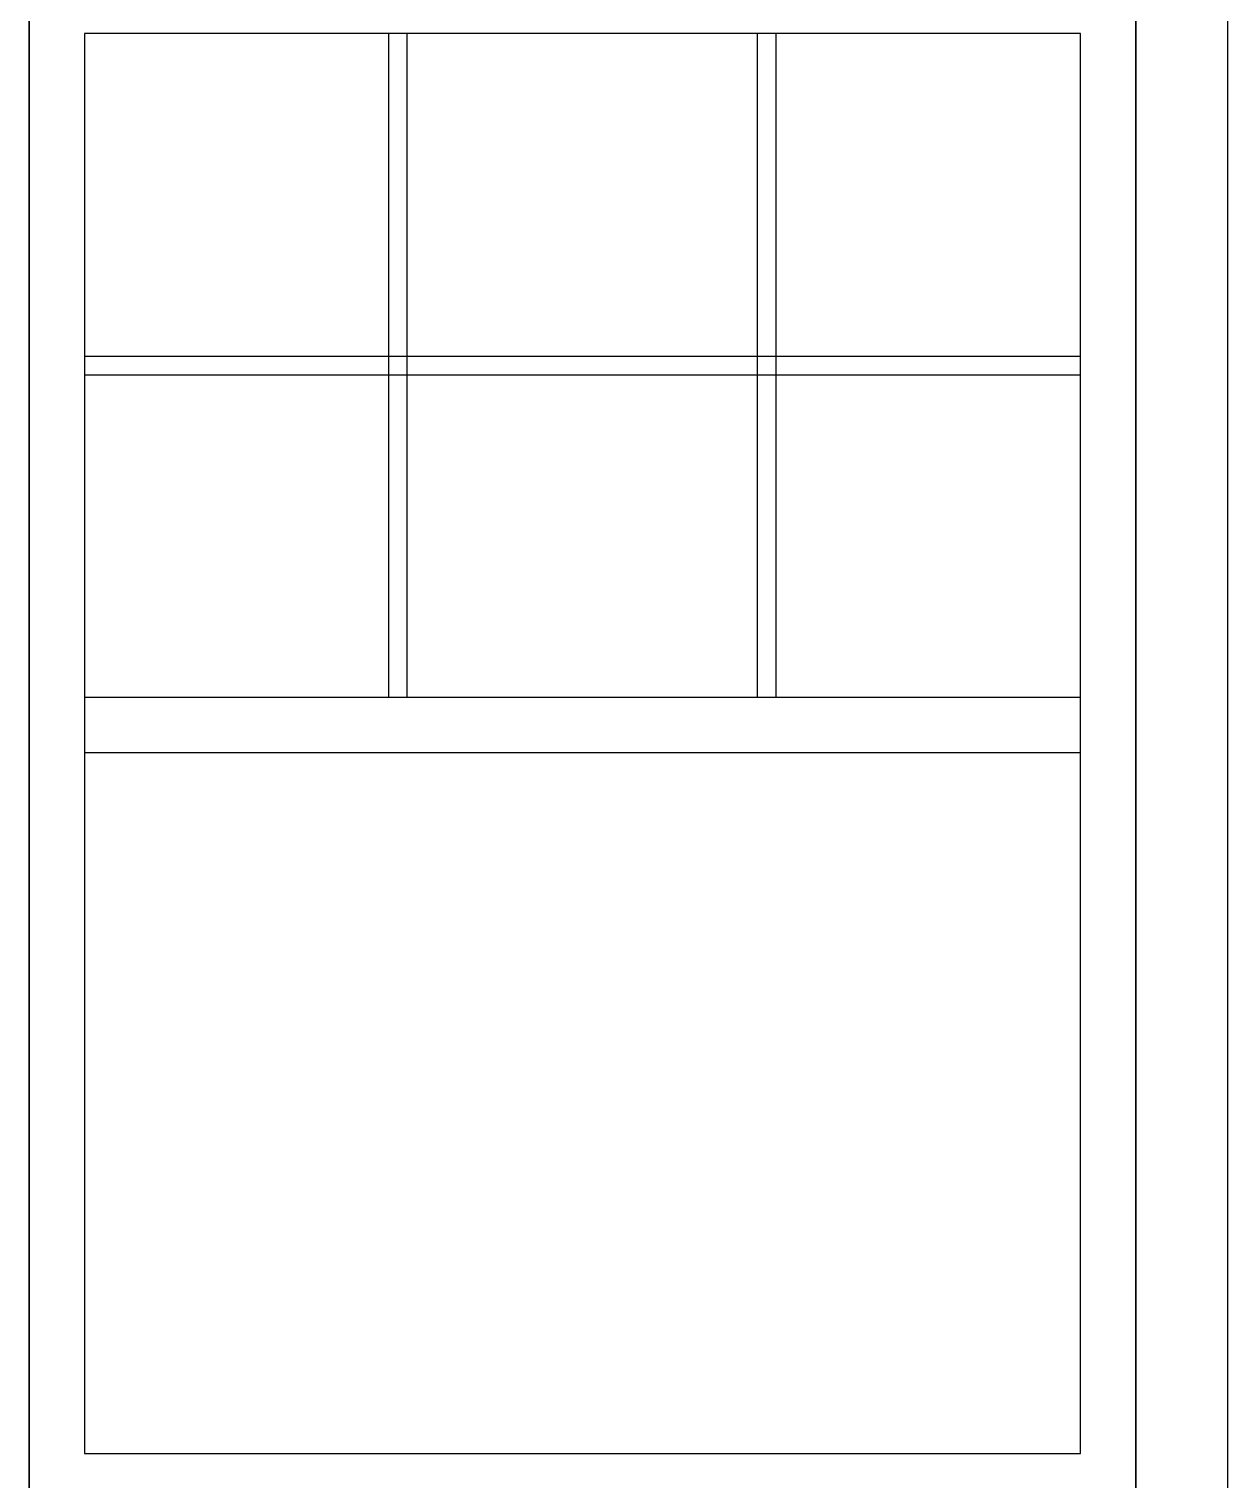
# Model space of a CAD drawing. Extents: x -12289450 to -10763036, y -7834513 to -6150123.
# Drawn here: x -11256916 to -11256188, y -7660627 to -7659746 of the extents above; entities that cross this region are included whole.
import ezdxf

# ---------------------------------------------------------------- set-up
doc = ezdxf.new("R2010")
doc.units = 0
doc.header["$LTSCALE"] = 25
doc.layers.add('RAZMER', color=7, linetype='Continuous', lineweight=9)
doc.layers.add('Двери демонтаж', color=15, linetype='Continuous', lineweight=9)

msp = doc.modelspace()

# ---------------------------------------------------------------- linework, layer by layer
at = {"layer": 'RAZMER', "lineweight": 25, "ltscale": 4}
for p, q in [((-11256244.26921578, -7661361.42521551), (-11256244.26921578, -7658639.828890073)), ((-11256188.26921578, -7661361.42521551), (-11256188.26921578, -7658639.828890073))]:
    msp.add_line(p, q, dxfattribs=at)
msp.add_lwpolyline([(-11256916.26921578, -7659636.62888934), (-11256916.26921594, -7661361.425215513)], dxfattribs=at)
at = {"layer": 'Двери демонтаж', "lineweight": 30, "ltscale": 50}
msp.add_lwpolyline([(-11256244.26921578, -7659715.028354763), (-11256916.26921578, -7659715.028354763), (-11256916.26921577, -7660644.625215921), (-11256244.2692158, -7660644.625215926)], close=True, dxfattribs=at)
at = {"layer": 'Двери демонтаж', "lineweight": 25, "ltscale": 50}
msp.add_lwpolyline([(-11256277.86921579, -7659748.628354763), (-11256882.66921579, -7659748.628354763), (-11256882.66921577, -7660611.025215919), (-11256277.86921579, -7660611.025215925)], close=True, dxfattribs=at)
for points in [[(-11256697.86921579, -7660151.828354302), (-11256697.86921579, -7659748.628354761)], [(-11256686.66921579, -7660151.828354302), (-11256686.66921579, -7659748.628354761)], [(-11256473.86921579, -7660151.828354302), (-11256473.86921579, -7659748.628354761)], [(-11256462.66921579, -7660151.828354302), (-11256462.66921579, -7659748.628354761)], [(-11256882.66921578, -7659944.628354532), (-11256277.86921579, -7659944.628354532)], [(-11256826.66921579, -7659944.628354532), (-11256585.86921579, -7659944.628354532)], [(-11256882.66921578, -7659955.828354533), (-11256277.86921579, -7659955.828354533)], [(-11256826.66921579, -7659955.828354533), (-11256585.86921579, -7659955.828354533)], [(-11256277.86921579, -7660151.828354302), (-11256882.66921578, -7660151.828354302)], [(-11256277.86921579, -7660185.428354303), (-11256882.66921578, -7660185.428354303)]]:
    msp.add_lwpolyline(points, dxfattribs=at)

doc.saveas('drawing.dxf')
